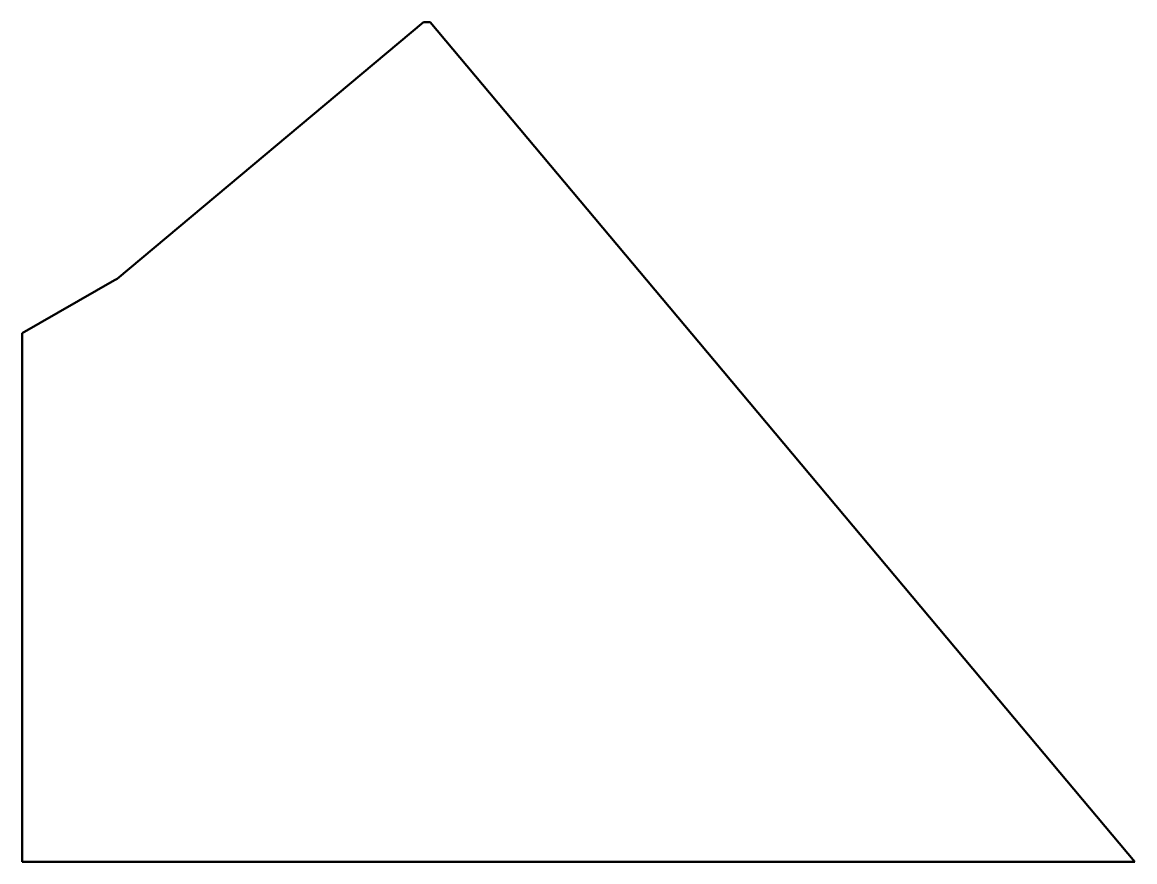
# Model space of a CAD drawing. Header units: millimetres. Extents: x -113 to 1212, y -694 to 306.
import ezdxf

# ---------------------------------------------------------------- set-up
doc = ezdxf.new("R2010")
doc.units = ezdxf.units.MM
doc.layers.add('IV_OUTER_PROFILE', color=7, linetype='Continuous', lineweight=50)

msp = doc.modelspace()

# ---------------------------------------------------------------- linework, layer by layer
at = {"layer": 'IV_OUTER_PROFILE'}
for p, q in [((0, 0.2), (365.2, 305.7)), ((365.2, 305.7), (365.4, 305.7)), ((365.4, 305.7), (372.9, 305.7)), ((711.7, -97.8), (372.9, 305.7)), ((-3.1, -1.4), (0, 0.2)), ((-113, -64.5), (-3.1, -1.4)), ((-113, -66.4), (-113, -64.5)), ((-113, -694.3), (-113, -66.4)), ((1050.6, -501.6), (711.7, -97.8)), ((1050.6, -501.6), (1212.3, -694.3)), ((-113, -694.3), (1212.3, -694.3)), ((1212.3, -694.3), (1212.3, -694.3))]:
    msp.add_line(p, q, dxfattribs=at)

doc.saveas('drawing.dxf')
